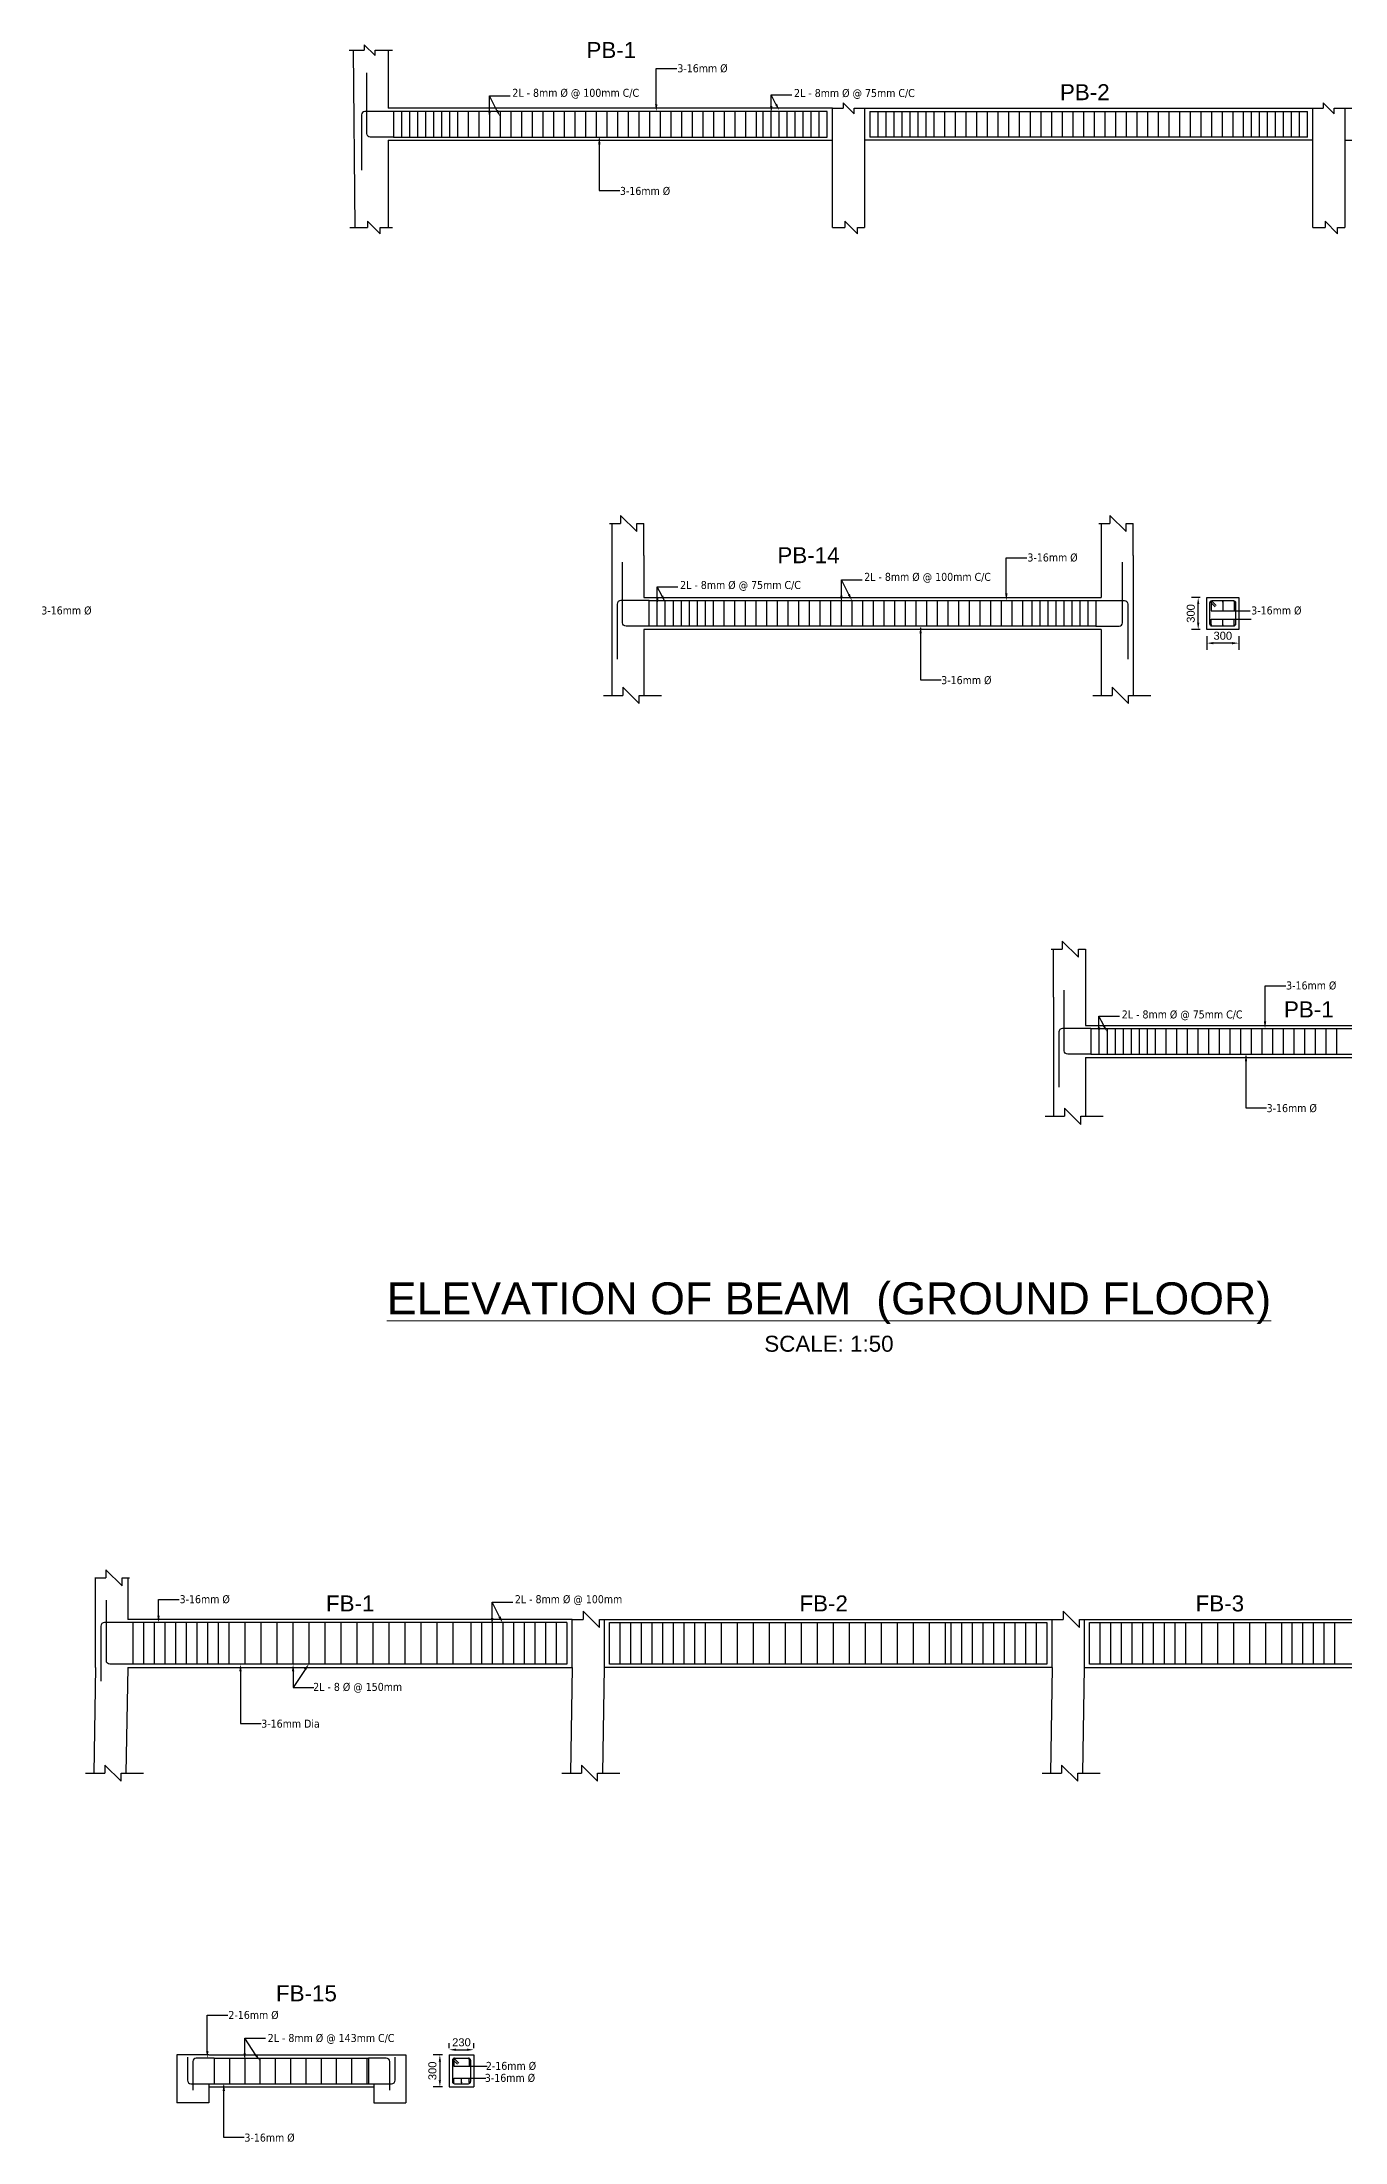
# Model space of a CAD drawing. Header units: millimetres. Extents: x 2923 to 3086, y 1840 to 1916.
# Drawn here: x 2946.21 to 2958.42, y 1890.92 to 1910.6 of the extents above; entities that cross this region are included whole.
import ezdxf

# ---------------------------------------------------------------- set-up
doc = ezdxf.new("R2010")
doc.units = ezdxf.units.MM
for name, color, linetype in [('BEAM', 4, 'Continuous'), ('COLUMN', 1, 'Continuous'), ('DIM_50', 7, 'Continuous'), ('PLINTH BEAM', 7, 'Continuous'), ('REINFORCEMENT', 50, 'Continuous')]:
    doc.layers.add(name, color=color, linetype=linetype)
doc.layers.add('Text', color=7, linetype='Continuous', lineweight=13)
doc.styles.get("Standard").update_dxf_attribs({"font": 'arial.ttf'})
doc.styles.add('Tahoma', font='tahoma.ttf')
doc.dimstyles.new('DIM-25', dxfattribs={"dimtxt": 0.075, "dimasz": 0.0625, "dimexe": 0.0625, "dimexo": 0.0625, "dimgap": 0.03125, "dimtad": 1, "dimdec": 0, "dimlfac": 1000, "dimzin": 1, "dimdsep": 46, "dimtxsty": 'Standard', "dimcen": 0.1, "dimadec": 0, "dimazin": 0, "dimtfac": 1, "dimtdec": 0, "dimtmove": 0, "dimatfit": 3, "dimfxl": 1, "dimarcsym": 0})

# ---------------------------------------------------------------- blocks, each defined once
blk = doc.blocks.new('*D19')
at = {"color": 0, "lineweight": -2, "transparency": 16777216}
for p, q in [((2949.962, 1891.736), (2949.874, 1891.736)), ((2949.937, 1891.673), (2949.937, 1891.498)), ((2949.962, 1891.436), (2949.874, 1891.436))]:
    blk.add_line(p, q, dxfattribs=at)
at = {"color": 0, "transparency": 16777216}
for points in [[(2949.926, 1891.673), (2949.947, 1891.673), (2949.937, 1891.736)], [(2949.926, 1891.498), (2949.947, 1891.498), (2949.937, 1891.436)]]:
    blk.add_solid(points, dxfattribs=at)
at = {"layer": 'Defpoints', "color": 0, "transparency": 16777216}
for p in [(2950.024, 1891.736), (2949.937, 1891.436), (2950.024, 1891.436)]:
    blk.add_point(p, dxfattribs=at)
at = {"color": 0, "transparency": 16777216, "insert": (2949.867, 1891.586), "char_height": 0.075, "attachment_point": 5, "rotation": 90}
blk.add_mtext('300', dxfattribs=at)
blk = doc.blocks.new('*D20')
at = {"color": 0, "lineweight": -2, "transparency": 16777216}
for p, q in [((2950.024, 1891.798), (2950.024, 1891.846)), ((2950.254, 1891.798), (2950.254, 1891.846)), ((2950.087, 1891.784), (2950.192, 1891.784))]:
    blk.add_line(p, q, dxfattribs=at)
at = {"color": 0, "transparency": 16777216}
for points in [[(2950.087, 1891.794), (2950.087, 1891.773), (2950.024, 1891.784)], [(2950.192, 1891.794), (2950.192, 1891.773), (2950.254, 1891.784)]]:
    blk.add_solid(points, dxfattribs=at)
at = {"layer": 'Defpoints', "color": 0, "transparency": 16777216}
for p in [(2950.024, 1891.736), (2950.254, 1891.784), (2950.254, 1891.736)]:
    blk.add_point(p, dxfattribs=at)
at = {"color": 0, "transparency": 16777216, "insert": (2950.139, 1891.853), "char_height": 0.075, "attachment_point": 5}
blk.add_mtext('230', dxfattribs=at)
blk = doc.blocks.new('*D23')
at = {"color": 0, "lineweight": -2, "transparency": 16777216}
for p, q in [((2957.061, 1905.395), (2956.981, 1905.395)), ((2957.043, 1905.158), (2957.043, 1905.333)), ((2957.061, 1905.095), (2956.981, 1905.095))]:
    blk.add_line(p, q, dxfattribs=at)
at = {"color": 0, "transparency": 16777216}
for points in [[(2957.033, 1905.333), (2957.054, 1905.333), (2957.043, 1905.395)], [(2957.033, 1905.158), (2957.054, 1905.158), (2957.043, 1905.095)]]:
    blk.add_solid(points, dxfattribs=at)
at = {"layer": 'Defpoints', "color": 0, "transparency": 16777216}
for p in [(2957.043, 1905.395), (2957.124, 1905.395), (2957.124, 1905.095)]:
    blk.add_point(p, dxfattribs=at)
at = {"color": 0, "transparency": 16777216, "insert": (2956.974, 1905.245), "char_height": 0.075, "attachment_point": 5, "rotation": 90}
blk.add_mtext('300', dxfattribs=at)
blk = doc.blocks.new('*D24')
at = {"color": 0, "lineweight": -2, "transparency": 16777216}
for p, q in [((2957.124, 1905.033), (2957.124, 1904.904)), ((2957.424, 1905.033), (2957.424, 1904.904)), ((2957.361, 1904.967), (2957.186, 1904.967))]:
    blk.add_line(p, q, dxfattribs=at)
at = {"color": 0, "transparency": 16777216}
for points in [[(2957.186, 1904.977), (2957.186, 1904.956), (2957.124, 1904.967)], [(2957.361, 1904.977), (2957.361, 1904.956), (2957.424, 1904.967)]]:
    blk.add_solid(points, dxfattribs=at)
at = {"layer": 'Defpoints', "color": 0, "transparency": 16777216}
for p in [(2957.124, 1905.095), (2957.424, 1905.095), (2957.124, 1904.967)]:
    blk.add_point(p, dxfattribs=at)
at = {"color": 0, "transparency": 16777216, "insert": (2957.274, 1905.036), "char_height": 0.075, "attachment_point": 5}
blk.add_mtext('300', dxfattribs=at)

msp = doc.modelspace()

# ---------------------------------------------------------------- hatches: boundary and pattern name
at = {"true_color": 0xffffff}
h = msp.add_hatch(dxfattribs=at)
h.set_pattern_fill('ANGLE')
h.set_pattern_definition([(0, (-0.3586, -0.048), (0, 6.985), [5.08, -1.905]), (90, (-0.3586, -0.048), (-6.985, 4e-16), [5.08, -1.905])])
h.paths.add_polyline_path([(2950.0741, 1891.6941, 1), (2950.0581, 1891.6941, 1)])

# ---------------------------------------------------------------- linework, layer by layer
for p, q in [((2949.0854, 1910.5243), (2949.2264, 1910.5243)), ((2949.2264, 1910.5756), (2949.3288, 1910.4731)), ((2949.2264, 1910.5756), (2949.2264, 1910.5243)), ((2949.3288, 1910.4731), (2949.3288, 1910.5243)), ((2949.3288, 1910.5243), (2949.4935, 1910.5243)), ((2953.6171, 1909.9804), (2953.7159, 1909.9804)), ((2953.7159, 1910.0316), (2953.8184, 1909.9292)), ((2953.7159, 1910.0316), (2953.7159, 1909.9804)), ((2953.8184, 1909.9804), (2953.9171, 1909.9804)), ((2953.8184, 1909.9292), (2953.8184, 1909.9804)), ((2958.1171, 1909.9804), (2958.2159, 1909.9804)), ((2958.2159, 1910.0316), (2958.3184, 1909.9292)), ((2958.2159, 1910.0316), (2958.2159, 1909.9804)), ((2958.3184, 1909.9804), (2958.4171, 1909.9804)), ((2958.3184, 1909.9292), (2958.3184, 1909.9804)), ((2949.0926, 1908.8625), (2949.2591, 1908.8625)), ((2949.3763, 1908.8039), (2949.2591, 1908.9211)), ((2949.2591, 1908.9211), (2949.2591, 1908.8625)), ((2949.3763, 1908.8625), (2949.4937, 1908.8625)), ((2949.3763, 1908.8039), (2949.3763, 1908.8625)), ((2953.6171, 1908.8625), (2953.7325, 1908.8625)), ((2953.8496, 1908.8039), (2953.7325, 1908.9211)), ((2953.7325, 1908.9211), (2953.7325, 1908.8625)), ((2953.8496, 1908.8625), (2953.9171, 1908.8625)), ((2953.8496, 1908.8039), (2953.8496, 1908.8625)), ((2958.1171, 1908.8625), (2958.2325, 1908.8625)), ((2958.3496, 1908.8039), (2958.2325, 1908.9211)), ((2958.2325, 1908.9211), (2958.2325, 1908.8625)), ((2958.3496, 1908.8625), (2958.4171, 1908.8625)), ((2958.3496, 1908.8039), (2958.3496, 1908.8625)), ((2951.527, 1906.0876), (2951.63, 1906.0876)), ((2951.7822, 1906.0117), (2951.63, 1906.164)), ((2951.63, 1906.164), (2951.63, 1906.0876)), ((2951.7822, 1906.0117), (2951.7822, 1906.0878)), ((2951.7822, 1906.0876), (2951.8496, 1906.0876)), ((2956.112, 1906.0876), (2956.215, 1906.0876)), ((2956.3672, 1906.0117), (2956.215, 1906.164)), ((2956.215, 1906.164), (2956.215, 1906.0876)), ((2956.3672, 1906.0117), (2956.3672, 1906.0878)), ((2956.3672, 1906.0876), (2956.4346, 1906.0876)), ((2957.1661, 1905.3543), (2957.1661, 1905.2704)), ((2957.1661, 1905.2704), (2957.5296, 1905.2704)), ((2957.2739, 1905.3543), (2957.2739, 1905.2704)), ((2957.3818, 1905.3543), (2957.3818, 1905.2704)), ((2957.1661, 1905.1365), (2957.1661, 1905.1912)), ((2957.1661, 1905.1912), (2957.5397, 1905.1912)), ((2957.2739, 1905.1365), (2957.2739, 1905.1912)), ((2957.3818, 1905.1365), (2957.3818, 1905.1912)), ((2951.4695, 1904.4767), (2951.6526, 1904.4767)), ((2951.8049, 1904.4008), (2951.6526, 1904.5531)), ((2951.6526, 1904.5531), (2951.6526, 1904.4767)), ((2951.8049, 1904.4008), (2951.8049, 1904.477)), ((2951.8049, 1904.4767), (2952.0131, 1904.4767)), ((2956.0545, 1904.4767), (2956.2376, 1904.4767)), ((2956.3899, 1904.4008), (2956.2376, 1904.5531)), ((2956.2376, 1904.5531), (2956.2376, 1904.4767)), ((2956.3899, 1904.4008), (2956.3899, 1904.477)), ((2956.3899, 1904.4767), (2956.5981, 1904.4767)), ((2955.6662, 1902.0981), (2955.7691, 1902.0981)), ((2955.9214, 1902.0222), (2955.7691, 1902.1745)), ((2955.7691, 1902.1745), (2955.7691, 1902.0981)), ((2955.9214, 1902.0222), (2955.9214, 1902.0984)), ((2955.9214, 1902.0981), (2955.9887, 1902.0981)), ((2955.6086, 1900.5325), (2955.7918, 1900.5325)), ((2955.9441, 1900.4566), (2955.7918, 1900.6089)), ((2955.7918, 1900.6089), (2955.7918, 1900.5325)), ((2955.9441, 1900.4566), (2955.9441, 1900.5327)), ((2955.9441, 1900.5325), (2956.1523, 1900.5325)), ((2946.704, 1896.2064), (2946.8069, 1896.2064)), ((2946.9592, 1896.1305), (2946.8069, 1896.2828)), ((2946.8069, 1896.2828), (2946.8069, 1896.2064)), ((2946.9592, 1896.1305), (2946.9592, 1896.2066)), ((2946.9592, 1896.2064), (2947.0266, 1896.2064)), ((2951.176, 1895.817), (2951.2789, 1895.817)), ((2951.4312, 1895.7411), (2951.2789, 1895.8934)), ((2951.2789, 1895.8934), (2951.2789, 1895.817)), ((2951.4312, 1895.7411), (2951.4312, 1895.8172)), ((2951.4312, 1895.817), (2951.4985, 1895.817)), ((2955.676, 1895.817), (2955.7789, 1895.817)), ((2955.9312, 1895.7411), (2955.7789, 1895.8934)), ((2955.7789, 1895.8934), (2955.7789, 1895.817)), ((2955.9312, 1895.7411), (2955.9312, 1895.8172)), ((2955.9312, 1895.817), (2955.9985, 1895.817)), ((2946.6149, 1894.3757), (2946.798, 1894.3757)), ((2946.9503, 1894.2998), (2946.798, 1894.4521)), ((2946.798, 1894.4521), (2946.798, 1894.3757)), ((2946.9503, 1894.2998), (2946.9503, 1894.376)), ((2946.9503, 1894.3757), (2947.1585, 1894.3757)), ((2951.0799, 1894.3757), (2951.263, 1894.3757)), ((2951.4153, 1894.2998), (2951.263, 1894.4521)), ((2951.263, 1894.4521), (2951.263, 1894.3757)), ((2951.4153, 1894.2998), (2951.4153, 1894.376)), ((2951.4153, 1894.3757), (2951.6235, 1894.3757)), ((2955.5799, 1894.3757), (2955.763, 1894.3757)), ((2955.9153, 1894.2998), (2955.763, 1894.4521)), ((2955.763, 1894.4521), (2955.763, 1894.3757)), ((2955.9153, 1894.2998), (2955.9153, 1894.376)), ((2955.9153, 1894.3757), (2956.1235, 1894.3757)), ((2950.0662, 1891.6941), (2950.0662, 1891.6298)), ((2950.0662, 1891.6298), (2950.3785, 1891.6298)), ((2950.2125, 1891.6941), (2950.2125, 1891.6298)), ((2950.0662, 1891.4769), (2950.0662, 1891.5174)), ((2950.0662, 1891.5174), (2950.3679, 1891.5174)), ((2950.1393, 1891.4769), (2950.1393, 1891.5174)), ((2950.2125, 1891.4769), (2950.2125, 1891.5174))]:
    msp.add_line(p, q)
at = {"layer": 'BEAM'}
for p, q in [((2953.6171, 1909.9804), (2949.4521, 1909.9804)), ((2953.9171, 1909.9804), (2958.1171, 1909.9804)), ((2958.4171, 1909.9804), (2961.3121, 1909.9804)), ((2949.4521, 1909.6804), (2953.6171, 1909.6804)), ((2958.1171, 1909.6804), (2953.9171, 1909.6804)), ((2958.4171, 1909.6804), (2961.3121, 1909.6804)), ((2951.8496, 1905.3954), (2956.1346, 1905.3954)), ((2957.1239, 1905.3954), (2957.4239, 1905.3954)), ((2957.1239, 1905.0954), (2957.1239, 1905.3954)), ((2957.4239, 1905.3954), (2957.4239, 1905.0954)), ((2956.1346, 1905.0954), (2951.8496, 1905.0954)), ((2957.4239, 1905.0954), (2957.1239, 1905.0954)), ((2955.9887, 1901.3845), (2960.1537, 1901.3845)), ((2955.9887, 1901.0845), (2960.1537, 1901.0845)), ((2951.176, 1895.817), (2947.011, 1895.817)), ((2951.476, 1895.817), (2955.676, 1895.817)), ((2955.976, 1895.817), (2958.871, 1895.817)), ((2947.011, 1895.367), (2951.176, 1895.367)), ((2955.676, 1895.367), (2951.476, 1895.367)), ((2955.976, 1895.367), (2958.871, 1895.367)), ((2947.4718, 1891.7355), (2947.4718, 1891.2855)), ((2947.7718, 1891.7355), (2947.4718, 1891.7355)), ((2947.7718, 1891.7355), (2949.3168, 1891.7355)), ((2949.3168, 1891.7355), (2949.6168, 1891.7355)), ((2949.6168, 1891.7355), (2949.6168, 1891.2855)), ((2950.0243, 1891.7355), (2950.2543, 1891.7355)), ((2950.0243, 1891.7355), (2950.0243, 1891.4355)), ((2950.2543, 1891.7355), (2950.2543, 1891.4355)), ((2947.7718, 1891.4655), (2947.7718, 1891.2855)), ((2947.7718, 1891.4355), (2949.3168, 1891.4355)), ((2949.3168, 1891.4655), (2949.3168, 1891.2855)), ((2950.0243, 1891.4355), (2950.2543, 1891.4355)), ((2947.7718, 1891.2855), (2947.4718, 1891.2855)), ((2949.3168, 1891.2855), (2949.6168, 1891.2855))]:
    msp.add_line(p, q, dxfattribs=at)
at = {"layer": 'COLUMN'}
for p, q in [((2949.1438, 1908.8625), (2949.1276, 1910.5243)), ((2949.4521, 1910.5243), (2949.4521, 1909.9804)), ((2953.6171, 1908.8625), (2953.6171, 1909.9804)), ((2953.9171, 1909.9804), (2953.9171, 1908.8625)), ((2958.1171, 1908.8625), (2958.1171, 1909.9804)), ((2958.1171, 1909.9804), (2958.2159, 1909.9804)), ((2958.3184, 1909.9804), (2958.4171, 1909.9804)), ((2958.4171, 1909.9804), (2958.4171, 1908.8625)), ((2949.4521, 1909.6804), (2949.4521, 1908.8625)), ((2951.5496, 1906.0876), (2951.5496, 1905.7876)), ((2951.8496, 1905.7876), (2951.8496, 1906.0876)), ((2956.1346, 1906.0876), (2956.1346, 1905.7876)), ((2956.4346, 1905.7876), (2956.4346, 1906.0876)), ((2951.5496, 1905.7876), (2951.5496, 1904.4767)), ((2951.8496, 1905.7876), (2951.8496, 1905.3954)), ((2956.1346, 1905.7876), (2956.1346, 1905.3954)), ((2956.4346, 1905.7876), (2956.4346, 1904.4767)), ((2951.8496, 1905.0954), (2951.8496, 1904.4767)), ((2956.1346, 1905.0954), (2956.1346, 1904.4767)), ((2955.6887, 1901.6481), (2955.6887, 1902.0981)), ((2955.9887, 1902.0981), (2955.9887, 1901.6481)), ((2955.6887, 1901.6481), (2955.6887, 1900.5325)), ((2955.9887, 1901.6481), (2955.9887, 1901.3845)), ((2955.9887, 1901.0845), (2955.9887, 1900.5325)), ((2946.711, 1895.367), (2946.695, 1894.3757)), ((2947.011, 1895.367), (2946.995, 1894.3757)), ((2947.011, 1895.367), (2946.995, 1894.3757)), ((2951.176, 1895.367), (2951.16, 1894.3757)), ((2951.476, 1895.367), (2951.46, 1894.3757)), ((2955.676, 1895.367), (2955.66, 1894.3757)), ((2955.976, 1895.367), (2955.96, 1894.3757))]:
    msp.add_line(p, q, dxfattribs=at)
for points in [[(2946.711, 1895.367), (2946.711, 1896.2064)], [(2947.011, 1896.2064), (2947.011, 1895.817)], [(2951.176, 1895.367), (2951.176, 1895.817)], [(2951.476, 1895.817), (2951.476, 1895.367)], [(2955.676, 1895.367), (2955.676, 1895.817)], [(2955.976, 1895.817), (2955.976, 1895.367)], [(2947.011, 1895.367), (2947.011, 1895.367)]]:
    msp.add_lwpolyline(points, dxfattribs=at)
at = {"layer": 'DIM_50', "linetype": 'ByBlock', "lineweight": -2}
for p, q in [((2951.9646, 1910.0176), (2951.9646, 1910.352)), ((2951.9646, 1910.352), (2952.1581, 1910.352)), ((2950.4021, 1909.9482), (2950.4021, 1910.0969)), ((2950.4021, 1910.0969), (2950.5956, 1910.0969)), ((2950.4717, 1909.9597), (2950.4021, 1910.0969)), ((2953.0421, 1910.0013), (2953.0421, 1910.1068)), ((2953.0421, 1910.1068), (2953.2356, 1910.1068)), ((2953.0867, 1910.0189), (2953.0421, 1910.1068)), ((2955.2452, 1905.4326), (2955.2452, 1905.767)), ((2955.2452, 1905.767), (2955.4386, 1905.767)), ((2951.9746, 1905.3907), (2951.9746, 1905.4961)), ((2951.9746, 1905.4961), (2952.1681, 1905.4961)), ((2952.0192, 1905.4082), (2951.9746, 1905.4961)), ((2953.6996, 1905.4116), (2953.6996, 1905.5603)), ((2953.6996, 1905.5603), (2953.8931, 1905.5603)), ((2953.7692, 1905.4231), (2953.6996, 1905.5603)), ((2957.6696, 1901.4216), (2957.6696, 1901.756)), ((2957.6696, 1901.756), (2957.8631, 1901.756)), ((2956.1137, 1901.3658), (2956.1137, 1901.4713)), ((2956.1137, 1901.4713), (2956.3072, 1901.4713)), ((2956.1583, 1901.3833), (2956.1137, 1901.4713)), ((2950.4956, 1895.8415), (2950.426, 1895.9787)), ((2950.426, 1895.83), (2950.426, 1895.9787)), ((2950.426, 1895.9787), (2950.6194, 1895.9787)), ((2948.0681, 1895.3298), (2948.0681, 1894.8428)), ((2948.6736, 1895.3475), (2948.5612, 1895.1792)), ((2948.0681, 1894.8428), (2948.2616, 1894.8428)), ((2947.7572, 1891.7727), (2947.7572, 1892.107)), ((2947.7572, 1892.107), (2947.9507, 1892.107)), ((2948.2135, 1891.7339), (2948.1078, 1891.892)), ((2948.1078, 1891.7516), (2948.1078, 1891.892)), ((2948.1078, 1891.892), (2948.3013, 1891.892)), ((2947.9105, 1891.45), (2947.9105, 1890.963)), ((2947.9105, 1890.963), (2948.104, 1890.963))]:
    msp.add_line(p, q, dxfattribs=at)
for points in [[(2951.4296, 1909.6949), (2951.4296, 1909.2079), (2951.623, 1909.2079)], [(2954.4404, 1905.1099), (2954.4404, 1904.6229), (2954.6339, 1904.6229)], [(2957.4899, 1901.099), (2957.4899, 1900.612), (2957.6834, 1900.612)], [(2947.2999, 1895.8532), (2947.2999, 1896.0038), (2947.4934, 1896.0038)], [(2948.561, 1895.3298), (2948.561, 1895.1792), (2948.7544, 1895.1792)]]:
    msp.add_lwpolyline(points, dxfattribs=at)
at = {"layer": 'DIM_50'}
for points in [[(2950.4133, 1909.9482), (2950.4021, 1909.881), (2950.3909, 1909.9482)], [(2950.4817, 1909.9648), (2950.5021, 1909.8998), (2950.4617, 1909.9547)], [(2951.9758, 1910.0176), (2951.9646, 1909.9504), (2951.9534, 1910.0176)], [(2953.0533, 1910.0013), (2953.0421, 1909.9342), (2953.0309, 1910.0013)], [(2953.0967, 1910.0239), (2953.1171, 1909.9589), (2953.0767, 1910.0138)], [(2951.4422, 1909.6432), (2951.431, 1909.7104), (2951.4198, 1909.6432)], [(2952.0292, 1905.4133), (2952.0496, 1905.3483), (2952.0092, 1905.4031)], [(2953.7108, 1905.4116), (2953.6996, 1905.3444), (2953.6884, 1905.4116)], [(2953.7792, 1905.4282), (2953.7996, 1905.3632), (2953.7592, 1905.4181)], [(2955.2564, 1905.4326), (2955.2452, 1905.3654), (2955.234, 1905.4326)], [(2951.9858, 1905.3907), (2951.9746, 1905.3235), (2951.9634, 1905.3907)], [(2954.4531, 1905.0582), (2954.4419, 1905.1254), (2954.4307, 1905.0582)], [(2956.1249, 1901.3658), (2956.1137, 1901.2986), (2956.1025, 1901.3658)], [(2956.1683, 1901.3884), (2956.1887, 1901.3234), (2956.1484, 1901.3783)], [(2957.6808, 1901.4216), (2957.6696, 1901.3545), (2957.6584, 1901.4216)], [(2957.5025, 1901.0473), (2957.4913, 1901.1145), (2957.4801, 1901.0473)], [(2947.3111, 1895.8532), (2947.2999, 1895.786), (2947.2887, 1895.8532)], [(2950.4372, 1895.83), (2950.426, 1895.7628), (2950.4148, 1895.83)], [(2950.5055, 1895.8466), (2950.526, 1895.7816), (2950.4856, 1895.8364)], [(2948.0793, 1895.3298), (2948.0681, 1895.397), (2948.0569, 1895.3298)], [(2948.5722, 1895.3298), (2948.561, 1895.397), (2948.5498, 1895.3298)], [(2948.6643, 1895.3537), (2948.711, 1895.4034), (2948.6829, 1895.3413)], [(2947.7684, 1891.7727), (2947.7572, 1891.7055), (2947.746, 1891.7727)], [(2948.119, 1891.7516), (2948.1078, 1891.6844), (2948.0966, 1891.7516)], [(2948.2042, 1891.7276), (2948.2508, 1891.678), (2948.2228, 1891.7401)], [(2947.9231, 1891.3983), (2947.9119, 1891.4655), (2947.9007, 1891.3983)]]:
    msp.add_solid(points, dxfattribs=at)
at = {"layer": 'REINFORCEMENT'}
for p, q in [((2949.5021, 1909.9504), (2949.4521, 1909.9504)), ((2953.5671, 1909.9504), (2949.5021, 1909.9504)), ((2952.9671, 1909.7104), (2952.9671, 1909.9504)), ((2953.0421, 1909.7104), (2953.0421, 1909.9504)), ((2953.1171, 1909.7104), (2953.1171, 1909.9504)), ((2953.1921, 1909.7104), (2953.1921, 1909.9504)), ((2953.2671, 1909.7104), (2953.2671, 1909.9504)), ((2953.3421, 1909.7104), (2953.3421, 1909.9504)), ((2953.4171, 1909.7104), (2953.4171, 1909.9504)), ((2953.4921, 1909.7104), (2953.4921, 1909.9504)), ((2953.5671, 1909.7104), (2953.5671, 1909.9504)), ((2953.9671, 1909.9504), (2953.9671, 1909.7104)), ((2953.9671, 1909.9504), (2958.0671, 1909.9504)), ((2954.0421, 1909.9504), (2954.0421, 1909.7104)), ((2954.1171, 1909.9504), (2954.1171, 1909.7104)), ((2954.1921, 1909.9504), (2954.1921, 1909.7104)), ((2954.2671, 1909.9504), (2954.2671, 1909.7104)), ((2954.3421, 1909.9504), (2954.3421, 1909.7104)), ((2954.4171, 1909.9504), (2954.4171, 1909.7104)), ((2954.4921, 1909.9504), (2954.4921, 1909.7104)), ((2954.5671, 1909.9504), (2954.5671, 1909.7104)), ((2954.6671, 1909.9504), (2954.6671, 1909.7104)), ((2954.7671, 1909.9504), (2954.7671, 1909.7104)), ((2954.8671, 1909.9504), (2954.8671, 1909.7104)), ((2954.9671, 1909.9504), (2954.9671, 1909.7104)), ((2955.0671, 1909.9504), (2955.0671, 1909.7104)), ((2955.1671, 1909.9504), (2955.1671, 1909.7104)), ((2955.2671, 1909.9504), (2955.2671, 1909.7104)), ((2955.3671, 1909.9504), (2955.3671, 1909.7104)), ((2955.4671, 1909.9504), (2955.4671, 1909.7104)), ((2955.5671, 1909.9504), (2955.5671, 1909.7104)), ((2955.6671, 1909.9504), (2955.6671, 1909.7104)), ((2955.7671, 1909.9504), (2955.7671, 1909.7104)), ((2955.8671, 1909.9504), (2955.8671, 1909.7104)), ((2955.9671, 1909.9504), (2955.9671, 1909.7104)), ((2956.0671, 1909.9504), (2956.0671, 1909.7104)), ((2956.1671, 1909.9504), (2956.1671, 1909.7104)), ((2956.2671, 1909.9504), (2956.2671, 1909.7104)), ((2956.3671, 1909.9504), (2956.3671, 1909.7104)), ((2956.4671, 1909.9504), (2956.4671, 1909.7104)), ((2956.5671, 1909.9504), (2956.5671, 1909.7104)), ((2956.6671, 1909.9504), (2956.6671, 1909.7104)), ((2956.7671, 1909.9504), (2956.7671, 1909.7104)), ((2956.8671, 1909.9504), (2956.8671, 1909.7104)), ((2956.9671, 1909.9504), (2956.9671, 1909.7104)), ((2957.0671, 1909.9504), (2957.0671, 1909.7104)), ((2957.1671, 1909.9504), (2957.1671, 1909.7104)), ((2957.2671, 1909.9504), (2957.2671, 1909.7104)), ((2957.3671, 1909.9504), (2957.3671, 1909.7104)), ((2949.5021, 1909.7104), (2949.4521, 1909.7104)), ((2949.5021, 1909.7104), (2953.5671, 1909.7104)), ((2958.0671, 1909.7104), (2953.9671, 1909.7104)), ((2951.8996, 1905.3654), (2951.8496, 1905.3654)), ((2951.8996, 1905.3654), (2956.0846, 1905.3654)), ((2951.8996, 1905.1254), (2951.8996, 1905.3654)), ((2951.9746, 1905.1254), (2951.9746, 1905.3654)), ((2952.0496, 1905.1254), (2952.0496, 1905.3654)), ((2952.1246, 1905.1254), (2952.1246, 1905.3654)), ((2952.1996, 1905.1254), (2952.1996, 1905.3654)), ((2952.2746, 1905.1254), (2952.2746, 1905.3654)), ((2952.3496, 1905.1254), (2952.3496, 1905.3654)), ((2952.4246, 1905.1254), (2952.4246, 1905.3654)), ((2952.4996, 1905.1254), (2952.4996, 1905.3654)), ((2952.5996, 1905.1254), (2952.5996, 1905.3654)), ((2952.6996, 1905.1254), (2952.6996, 1905.3654)), ((2952.7996, 1905.1254), (2952.7996, 1905.3654)), ((2952.8996, 1905.1254), (2952.8996, 1905.3654)), ((2952.9996, 1905.1254), (2952.9996, 1905.3654)), ((2953.0996, 1905.1254), (2953.0996, 1905.3654)), ((2953.1996, 1905.1254), (2953.1996, 1905.3654)), ((2953.2996, 1905.1254), (2953.2996, 1905.3654)), ((2953.3996, 1905.1254), (2953.3996, 1905.3654)), ((2953.4996, 1905.1254), (2953.4996, 1905.3654)), ((2953.5996, 1905.1254), (2953.5996, 1905.3654)), ((2953.6996, 1905.1254), (2953.6996, 1905.3654)), ((2953.7996, 1905.1254), (2953.7996, 1905.3654)), ((2953.8996, 1905.1254), (2953.8996, 1905.3654)), ((2953.9996, 1905.1254), (2953.9996, 1905.3654)), ((2954.0996, 1905.1254), (2954.0996, 1905.3654)), ((2954.1996, 1905.1254), (2954.1996, 1905.3654)), ((2954.2996, 1905.1254), (2954.2996, 1905.3654)), ((2954.3996, 1905.1254), (2954.3996, 1905.3654)), ((2954.4996, 1905.1254), (2954.4996, 1905.3654)), ((2954.5996, 1905.1254), (2954.5996, 1905.3654)), ((2954.6996, 1905.1254), (2954.6996, 1905.3654)), ((2954.7996, 1905.1254), (2954.7996, 1905.3654)), ((2954.8996, 1905.1254), (2954.8996, 1905.3654)), ((2954.9996, 1905.1254), (2954.9996, 1905.3654)), ((2955.0996, 1905.1254), (2955.0996, 1905.3654)), ((2955.1996, 1905.1254), (2955.1996, 1905.3654)), ((2955.2996, 1905.1254), (2955.2996, 1905.3654)), ((2955.3996, 1905.1254), (2955.3996, 1905.3654)), ((2955.4846, 1905.3654), (2955.4846, 1905.1254)), ((2955.5596, 1905.3654), (2955.5596, 1905.1254)), ((2955.6346, 1905.3654), (2955.6346, 1905.1254)), ((2955.7096, 1905.3654), (2955.7096, 1905.1254)), ((2955.7846, 1905.3654), (2955.7846, 1905.1254)), ((2955.8596, 1905.3654), (2955.8596, 1905.1254)), ((2955.9346, 1905.3654), (2955.9346, 1905.1254)), ((2956.0096, 1905.3654), (2956.0096, 1905.1254)), ((2956.0846, 1905.3654), (2956.0846, 1905.1254)), ((2956.0846, 1905.3654), (2956.1346, 1905.3654)), ((2957.1555, 1905.3532), (2957.2008, 1905.308)), ((2957.1677, 1905.3644), (2957.2129, 1905.3192)), ((2951.8996, 1905.1254), (2951.8496, 1905.1254)), ((2956.0846, 1905.1254), (2951.8996, 1905.1254)), ((2956.0846, 1905.1254), (2956.1346, 1905.1254)), ((2956.0387, 1901.3545), (2955.9887, 1901.3545)), ((2956.0387, 1901.3545), (2956.0387, 1901.1145)), ((2956.0387, 1901.3545), (2960.1037, 1901.3545)), ((2956.1137, 1901.3545), (2956.1137, 1901.1145)), ((2956.1887, 1901.3545), (2956.1887, 1901.1145)), ((2956.2637, 1901.3545), (2956.2637, 1901.1145)), ((2956.3387, 1901.3545), (2956.3387, 1901.1145)), ((2956.4137, 1901.3545), (2956.4137, 1901.1145)), ((2956.4887, 1901.3545), (2956.4887, 1901.1145)), ((2956.5637, 1901.3545), (2956.5637, 1901.1145)), ((2956.6387, 1901.3545), (2956.6387, 1901.1145)), ((2956.7387, 1901.3545), (2956.7387, 1901.1145)), ((2956.8387, 1901.3545), (2956.8387, 1901.1145)), ((2956.9387, 1901.3545), (2956.9387, 1901.1145)), ((2957.0387, 1901.3545), (2957.0387, 1901.1145)), ((2957.1387, 1901.3545), (2957.1387, 1901.1145)), ((2957.2387, 1901.3545), (2957.2387, 1901.1145)), ((2957.3387, 1901.3545), (2957.3387, 1901.1145)), ((2957.4387, 1901.3545), (2957.4387, 1901.1145)), ((2957.5387, 1901.3545), (2957.5387, 1901.1145)), ((2957.6387, 1901.3545), (2957.6387, 1901.1145)), ((2957.7387, 1901.3545), (2957.7387, 1901.1145)), ((2957.8387, 1901.3545), (2957.8387, 1901.1145)), ((2957.9387, 1901.3545), (2957.9387, 1901.1145)), ((2958.0387, 1901.3545), (2958.0387, 1901.1145)), ((2958.1387, 1901.3545), (2958.1387, 1901.1145)), ((2958.2387, 1901.3545), (2958.2387, 1901.1145)), ((2958.3387, 1901.3545), (2958.3387, 1901.1145)), ((2956.0387, 1901.1145), (2955.9887, 1901.1145)), ((2956.0387, 1901.1145), (2960.1037, 1901.1145)), ((2951.126, 1895.787), (2947.011, 1895.787)), ((2947.061, 1895.397), (2947.061, 1895.787)), ((2947.161, 1895.397), (2947.161, 1895.787)), ((2947.261, 1895.397), (2947.261, 1895.787)), ((2947.361, 1895.397), (2947.361, 1895.787)), ((2947.461, 1895.397), (2947.461, 1895.787)), ((2947.561, 1895.397), (2947.561, 1895.787)), ((2947.661, 1895.397), (2947.661, 1895.787)), ((2947.761, 1895.397), (2947.761, 1895.787)), ((2947.861, 1895.397), (2947.861, 1895.787)), ((2947.961, 1895.397), (2947.961, 1895.787)), ((2948.111, 1895.397), (2948.111, 1895.787)), ((2948.261, 1895.397), (2948.261, 1895.787)), ((2948.411, 1895.397), (2948.411, 1895.787)), ((2948.561, 1895.397), (2948.561, 1895.787)), ((2948.711, 1895.397), (2948.711, 1895.787)), ((2948.861, 1895.397), (2948.861, 1895.787)), ((2949.011, 1895.397), (2949.011, 1895.787)), ((2949.161, 1895.397), (2949.161, 1895.787)), ((2949.311, 1895.397), (2949.311, 1895.787)), ((2949.461, 1895.397), (2949.461, 1895.787)), ((2949.611, 1895.397), (2949.611, 1895.787)), ((2949.761, 1895.397), (2949.761, 1895.787)), ((2949.911, 1895.397), (2949.911, 1895.787)), ((2950.061, 1895.397), (2950.061, 1895.787)), ((2950.226, 1895.787), (2950.226, 1895.397)), ((2950.326, 1895.787), (2950.326, 1895.397)), ((2950.426, 1895.787), (2950.426, 1895.397)), ((2950.526, 1895.787), (2950.526, 1895.397)), ((2950.626, 1895.787), (2950.626, 1895.397)), ((2950.726, 1895.787), (2950.726, 1895.397)), ((2950.826, 1895.787), (2950.826, 1895.397)), ((2950.926, 1895.787), (2950.926, 1895.397)), ((2951.026, 1895.787), (2951.026, 1895.397)), ((2951.126, 1895.787), (2951.126, 1895.397)), ((2951.526, 1895.787), (2955.626, 1895.787)), ((2951.526, 1895.397), (2951.526, 1895.787)), ((2951.626, 1895.397), (2951.626, 1895.787)), ((2951.726, 1895.397), (2951.726, 1895.787)), ((2951.826, 1895.397), (2951.826, 1895.787)), ((2951.926, 1895.397), (2951.926, 1895.787)), ((2952.026, 1895.397), (2952.026, 1895.787)), ((2952.126, 1895.397), (2952.126, 1895.787)), ((2952.226, 1895.397), (2952.226, 1895.787)), ((2952.326, 1895.397), (2952.326, 1895.787)), ((2952.426, 1895.397), (2952.426, 1895.787)), ((2952.576, 1895.397), (2952.576, 1895.787)), ((2952.726, 1895.397), (2952.726, 1895.787)), ((2952.876, 1895.397), (2952.876, 1895.787)), ((2953.026, 1895.397), (2953.026, 1895.787)), ((2953.176, 1895.397), (2953.176, 1895.787)), ((2953.326, 1895.397), (2953.326, 1895.787)), ((2953.476, 1895.397), (2953.476, 1895.787)), ((2953.626, 1895.397), (2953.626, 1895.787)), ((2953.776, 1895.397), (2953.776, 1895.787)), ((2953.926, 1895.397), (2953.926, 1895.787)), ((2954.076, 1895.397), (2954.076, 1895.787)), ((2954.226, 1895.397), (2954.226, 1895.787)), ((2954.376, 1895.397), (2954.376, 1895.787)), ((2954.526, 1895.397), (2954.526, 1895.787)), ((2954.676, 1895.397), (2954.676, 1895.787)), ((2954.726, 1895.787), (2954.726, 1895.397)), ((2954.826, 1895.787), (2954.826, 1895.397)), ((2954.926, 1895.787), (2954.926, 1895.397)), ((2955.026, 1895.787), (2955.026, 1895.397)), ((2955.126, 1895.787), (2955.126, 1895.397)), ((2955.226, 1895.787), (2955.226, 1895.397)), ((2955.326, 1895.787), (2955.326, 1895.397)), ((2955.426, 1895.787), (2955.426, 1895.397)), ((2955.526, 1895.787), (2955.526, 1895.397)), ((2955.626, 1895.787), (2955.626, 1895.397)), ((2956.026, 1895.787), (2958.821, 1895.787)), ((2956.026, 1895.397), (2956.026, 1895.787)), ((2956.126, 1895.397), (2956.126, 1895.787)), ((2956.226, 1895.397), (2956.226, 1895.787)), ((2956.326, 1895.397), (2956.326, 1895.787)), ((2956.426, 1895.397), (2956.426, 1895.787)), ((2956.526, 1895.397), (2956.526, 1895.787)), ((2956.626, 1895.397), (2956.626, 1895.787)), ((2956.726, 1895.397), (2956.726, 1895.787)), ((2956.826, 1895.397), (2956.826, 1895.787)), ((2956.926, 1895.397), (2956.926, 1895.787)), ((2957.076, 1895.397), (2957.076, 1895.787)), ((2957.226, 1895.397), (2957.226, 1895.787)), ((2957.376, 1895.397), (2957.376, 1895.787)), ((2957.526, 1895.397), (2957.526, 1895.787)), ((2957.676, 1895.397), (2957.676, 1895.787)), ((2957.826, 1895.397), (2957.826, 1895.787)), ((2957.921, 1895.787), (2957.921, 1895.397)), ((2958.021, 1895.787), (2958.021, 1895.397)), ((2958.121, 1895.787), (2958.121, 1895.397)), ((2958.221, 1895.787), (2958.221, 1895.397)), ((2958.321, 1895.787), (2958.321, 1895.397)), ((2951.126, 1895.397), (2947.011, 1895.397)), ((2955.626, 1895.397), (2951.526, 1895.397)), ((2958.821, 1895.397), (2956.026, 1895.397)), ((2947.8218, 1891.7055), (2949.2668, 1891.7055)), ((2947.8218, 1891.7055), (2947.8218, 1891.4655)), ((2947.9648, 1891.7055), (2947.9648, 1891.4655)), ((2948.1078, 1891.7055), (2948.1078, 1891.4655)), ((2948.2508, 1891.7055), (2948.2508, 1891.4655)), ((2948.3938, 1891.7055), (2948.3938, 1891.4655)), ((2948.5368, 1891.7055), (2948.5368, 1891.4655)), ((2948.6798, 1891.7055), (2948.6798, 1891.4655)), ((2948.8228, 1891.7055), (2948.8228, 1891.4655)), ((2948.9658, 1891.7055), (2948.9658, 1891.4655)), ((2949.1088, 1891.7055), (2949.1088, 1891.4655)), ((2949.2518, 1891.7055), (2949.2518, 1891.4655)), ((2949.2668, 1891.7055), (2949.2668, 1891.4655)), ((2950.0543, 1891.6855), (2950.0543, 1891.4855)), ((2950.0558, 1891.693), (2950.101, 1891.6477)), ((2950.0677, 1891.7044), (2950.113, 1891.6591)), ((2950.0743, 1891.7055), (2950.2043, 1891.7055)), ((2950.2243, 1891.6855), (2950.2243, 1891.4855)), ((2947.8218, 1891.4655), (2949.2668, 1891.4655)), ((2950.0743, 1891.4655), (2950.2043, 1891.4655))]:
    msp.add_line(p, q, dxfattribs=at)
for points in [[(2949.4521, 1909.7104), (2949.2841, 1909.7104, -0.4142136), (2949.2521, 1909.7424), (2949.2521, 1910.3104)], [(2949.4521, 1909.9504), (2949.2341, 1909.9504, 0.4142136), (2949.2021, 1909.9184), (2949.2021, 1909.4004)], [(2951.8496, 1905.1254), (2951.6816, 1905.1254, -0.4142136), (2951.6496, 1905.1574), (2951.6496, 1905.7254)], [(2956.1346, 1905.1254), (2956.3026, 1905.1254, 0.4142136), (2956.3346, 1905.1574), (2956.3346, 1905.7254)], [(2951.8496, 1905.3654), (2951.6316, 1905.3654, 0.4142136), (2951.5996, 1905.3334), (2951.5996, 1904.8154)], [(2956.1346, 1905.3654), (2956.3526, 1905.3654, -0.4142136), (2956.3846, 1905.3334), (2956.3846, 1904.8154)], [(2955.9887, 1901.1145), (2955.8207, 1901.1145, -0.4142136), (2955.7887, 1901.1465), (2955.7887, 1901.7145)], [(2955.9887, 1901.3545), (2955.7707, 1901.3545, 0.4142136), (2955.7387, 1901.3225), (2955.7387, 1900.8045)], [(2947.011, 1895.397), (2946.843, 1895.397, -0.4142136), (2946.811, 1895.429), (2946.811, 1895.997)], [(2947.011, 1895.787), (2946.793, 1895.787, 0.4142136), (2946.761, 1895.755), (2946.761, 1895.237)], [(2947.5718, 1891.7155), (2947.5718, 1891.4975, 0.4142136), (2947.6038, 1891.4655), (2947.8218, 1891.4655)], [(2947.8218, 1891.7055), (2947.6538, 1891.7055, 0.4142136), (2947.6218, 1891.6735), (2947.6218, 1891.4055)], [(2949.2668, 1891.4655), (2949.4848, 1891.4655, 0.4142136), (2949.5168, 1891.4975), (2949.5168, 1891.7155)], [(2949.4668, 1891.4055), (2949.4668, 1891.6735, 0.4142136), (2949.4348, 1891.7055), (2949.2668, 1891.7055)]]:
    msp.add_lwpolyline(points, format="xyb", dxfattribs=at)
for points in [[(2949.5021, 1909.9504), (2949.5021, 1909.7104)], [(2949.5771, 1909.9504), (2949.5771, 1909.7104)], [(2949.6521, 1909.9504), (2949.6521, 1909.7104)], [(2949.7271, 1909.9504), (2949.7271, 1909.7104)], [(2949.8021, 1909.9504), (2949.8021, 1909.7104)], [(2949.8771, 1909.9504), (2949.8771, 1909.7104)], [(2949.9521, 1909.9504), (2949.9521, 1909.7104)], [(2950.0271, 1909.9504), (2950.0271, 1909.7104)], [(2950.1021, 1909.9504), (2950.1021, 1909.7104)], [(2950.2021, 1909.9504), (2950.2021, 1909.7104)], [(2950.3021, 1909.9504), (2950.3021, 1909.7104)], [(2950.4021, 1909.9504), (2950.4021, 1909.7104)], [(2950.5021, 1909.9504), (2950.5021, 1909.7104)], [(2950.6021, 1909.9504), (2950.6021, 1909.7104)], [(2950.7021, 1909.9504), (2950.7021, 1909.7104)], [(2950.8021, 1909.9504), (2950.8021, 1909.7104)], [(2950.9021, 1909.9504), (2950.9021, 1909.7104)], [(2951.0021, 1909.9504), (2951.0021, 1909.7104)], [(2951.1021, 1909.9504), (2951.1021, 1909.7104)], [(2951.2021, 1909.9504), (2951.2021, 1909.7104)], [(2951.3021, 1909.9504), (2951.3021, 1909.7104)], [(2951.4021, 1909.9504), (2951.4021, 1909.7104)], [(2951.5021, 1909.9504), (2951.5021, 1909.7104)], [(2951.6021, 1909.9504), (2951.6021, 1909.7104)], [(2951.7021, 1909.9504), (2951.7021, 1909.7104)], [(2951.8021, 1909.9504), (2951.8021, 1909.7104)], [(2951.9021, 1909.9504), (2951.9021, 1909.7104)], [(2952.0021, 1909.9504), (2952.0021, 1909.7104)], [(2952.1021, 1909.9504), (2952.1021, 1909.7104)], [(2952.2021, 1909.9504), (2952.2021, 1909.7104)], [(2952.3021, 1909.9504), (2952.3021, 1909.7104)], [(2952.4021, 1909.9504), (2952.4021, 1909.7104)], [(2952.5021, 1909.9504), (2952.5021, 1909.7104)], [(2952.6021, 1909.9504), (2952.6021, 1909.7104)], [(2952.7021, 1909.9504), (2952.7021, 1909.7104)], [(2952.8021, 1909.9504), (2952.8021, 1909.7104)], [(2952.9021, 1909.9504), (2952.9021, 1909.7104)], [(2957.4671, 1909.7104), (2957.4671, 1909.9504)], [(2957.5421, 1909.7104), (2957.5421, 1909.9504)], [(2957.6171, 1909.7104), (2957.6171, 1909.9504)], [(2957.6921, 1909.7104), (2957.6921, 1909.9504)], [(2957.7671, 1909.7104), (2957.7671, 1909.9504)], [(2957.8421, 1909.7104), (2957.8421, 1909.9504)], [(2957.9171, 1909.7104), (2957.9171, 1909.9504)], [(2957.9921, 1909.7104), (2957.9921, 1909.9504)], [(2958.0671, 1909.7104), (2958.0671, 1909.9504)], [(2956.026, 1895.517), (2956.026, 1895.517)]]:
    msp.add_lwpolyline(points, dxfattribs=at)
msp.add_lwpolyline([(2957.3739, 1905.1254), (2957.1739, 1905.1254, -0.4142136), (2957.1539, 1905.1454), (2957.1539, 1905.3454, -0.4142136), (2957.1739, 1905.3654), (2957.3739, 1905.3654, -0.4142136), (2957.3939, 1905.3454), (2957.3939, 1905.1454, -0.4142136)], format="xyb", close=True, dxfattribs=at)
at = {"layer": 'REINFORCEMENT', "const_width": 0.008}
for points in [[(2957.1621, 1905.3543, 1), (2957.1701, 1905.3543, 1)], [(2957.2779, 1905.3543, -1), (2957.2699, 1905.3543, -1)], [(2957.3858, 1905.3543, -1), (2957.3778, 1905.3543, -1)], [(2957.1621, 1905.1365, -1), (2957.1701, 1905.1365, -1)], [(2957.2779, 1905.1365, 1), (2957.2699, 1905.1365, 1)], [(2957.3858, 1905.1365, 1), (2957.3778, 1905.1365, 1)], [(2950.0622, 1891.6941, 1), (2950.0702, 1891.6941, 1)], [(2950.2165, 1891.6941, -1), (2950.2085, 1891.6941, -1)], [(2950.0622, 1891.4769, -1), (2950.0702, 1891.4769, -1)], [(2950.1433, 1891.4769, 1), (2950.1353, 1891.4769, 1)], [(2950.2165, 1891.4769, 1), (2950.2085, 1891.4769, 1)]]:
    msp.add_lwpolyline(points, format="xyb", close=True, dxfattribs=at)
at = {"layer": 'REINFORCEMENT'}
for centre, start, end in [((2950.0743, 1891.6855), 90, 180), ((2950.2043, 1891.6855), 0, 90), ((2950.0743, 1891.4855), 180, 270), ((2950.2043, 1891.4855), 270, 0)]:
    msp.add_arc(centre, 0.02, start, end, dxfattribs=at)

# ---------------------------------------------------------------- texts
at = {"layer": 'PLINTH BEAM'}
for s, p in [('PB-1', (2951.3105, 1910.4509)), ('PB-2', (2955.7477, 1910.0555)), ('PB-14', (2953.0998, 1905.7163)), ('PB-1', (2957.8471, 1901.4595)), ('FB-1', (2948.8693, 1895.892)), ('FB-2', (2953.3065, 1895.892)), ('FB-3', (2957.0195, 1895.892)), ('FB-15', (2948.401, 1892.2377))]:
    msp.add_text(s, height=0.15, dxfattribs=at).set_placement(p)
at = {"layer": 'Text', "char_height": 0.075, "attachment_point": 1, "style": 'Tahoma'}
for s, insert, width in [('3-16mm %%C', (2952.1622, 1910.3921), 0.659218), ('2L - 8mm %%C @ 100mm C/C', (2950.6158, 1910.1621), 1.285732), ('2L - 8mm %%C @ 75mm C/C', (2953.2558, 1910.1602), 1.243977), ('3-16mm %%C ', (2951.6242, 1909.2426), 0.659218), ('3-16mm %%C', (2955.4427, 1905.8071), 0.659218), ('2L - 8mm %%C @ 100mm C/C', (2953.9133, 1905.6255), 1.275496), ('2L - 8mm %%C @ 75mm C/C', (2952.1883, 1905.5495), 1.243977), ('3-16mm %%C', (2946.2014, 1905.3108), 0.548038), ('3-16mm %%C ', (2957.5402, 1905.3108), 0.572286), ('3-16mm %%C ', (2954.6351, 1904.6576), 0.659218), ('3-16mm %%C', (2957.8672, 1901.7961), 0.659218), ('2L - 8mm %%C @ 75mm C/C', (2956.3274, 1901.5247), 1.243977), ('3-16mm %%C ', (2957.6845, 1900.6466), 0.659218), ('3-16mm %%C ', (2947.4975, 1896.0439), 0.659218), ('2L - 8mm %%C @ 100mm', (2950.6396, 1896.0439), 1.153821), ('2L - 8 %%C @ 150mm', (2948.7494, 1895.2219), 0.882684), ('3-16mm Dia ', (2948.2627, 1894.8774), 0.659218), ('2-16mm %%C', (2947.9548, 1892.1472), 0.659218), ('2L - 8mm %%C @ 143mm C/C', (2948.3233, 1891.9315), 1.424021), ('2-16mm %%C ', (2950.3676, 1891.6699), 0.602671), ('3-16mm %%C ', (2950.3582, 1891.5578), 0.602671), ('3-16mm %%C ', (2948.1051, 1890.9977), 0.659218)]:
    msp.add_mtext(s, dxfattribs=dict(at, insert=insert, width=width))
at = {"layer": 'Text', "insert": (2947.5018, 1898.9759), "char_height": 0.3, "width": 12.162197, "attachment_point": 1}
msp.add_mtext('\\pxqc;{\\LELEVATION OF BEAM  (GROUND FLOOR)\\P\\H0.5x;\\lSCALE: 1:50}', dxfattribs=at)

# ---------------------------------------------------------------- dimensions: what is measured, and where the dimension line sits
for base, p1, p2, picture, middle in [((2957.0435, 1905.3954), (2957.1239, 1905.0954), (2957.1239, 1905.3954), '*D23', (2956.9739, 1905.2454)), ((2949.9367, 1891.4355), (2950.0243, 1891.7355), (2950.0243, 1891.4355), '*D19', (2949.8671, 1891.5855))]:
    dim = msp.add_linear_dim(base=base, p1=p1, p2=p2, angle=90, dimstyle='DIM-25')
    dim.commit()
    dim.dimension.update_dxf_attribs({"geometry": picture, "text_midpoint": middle})
for base, p1, p2, picture, middle in [((2957.1239, 1904.9669), (2957.4239, 1905.0954), (2957.1239, 1905.0954), '*D24', (2957.2739, 1905.0364)), ((2950.2543, 1891.7836), (2950.0243, 1891.7355), (2950.2543, 1891.7355), '*D20', (2950.1393, 1891.8531))]:
    dim = msp.add_linear_dim(base=base, p1=p1, p2=p2, dimstyle='DIM-25')
    dim.commit()
    dim.dimension.update_dxf_attribs({"geometry": picture, "text_midpoint": middle})

doc.saveas('drawing.dxf')
